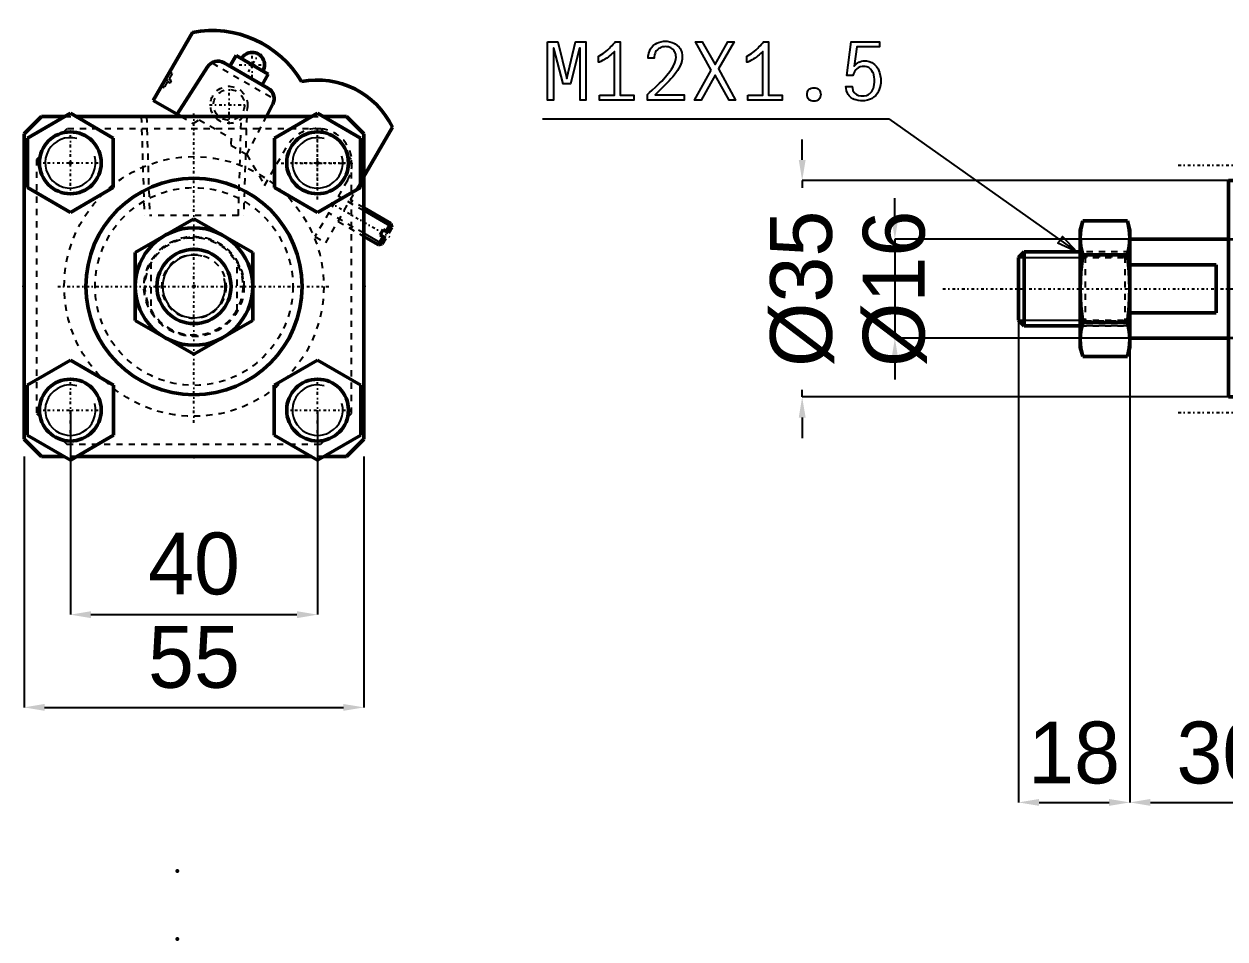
# Model space of a CAD drawing. Header units: millimetres. Extents: x -30 to 555, y -529 to 101.
# Drawn here: x -27.5 to 166.8, y -105.5 to 42.5 of the extents above; entities that cross this region are included whole.
import ezdxf

# ---------------------------------------------------------------- set-up
doc = ezdxf.new("R2010")
doc.units = ezdxf.units.MM
doc.linetypes.add('Center', pattern=[1.5, 0.45, -0.5, 0.05, -0.5])
doc.linetypes.add('Dashed', pattern=[2, 1, -1])
for name, color, linetype, lineweight in [('2d ConnectionPoints', 7, 'Continuous', 50), ('AM_0', 7, 'Continuous', 50), ('AM_5', 3, 'Continuous', 25), ('AM_7', 7, 'Center', 25), ('AM_9', 6, 'Dashed', 25)]:
    doc.layers.add(name, color=color, linetype=linetype, lineweight=lineweight)
doc.dimstyles.new('ISO-25', dxfattribs={"dimtxt": 2.5, "dimasz": 2.5, "dimexe": 1.25, "dimexo": 0.625, "dimtad": 1, "dimtxsty": 'Standard', "dimcen": 2.5, "dimadec": 0, "dimazin": 0, "dimtfac": 1, "dimtmove": 0, "dimatfit": 3, "dimfxl": 1, "dimarcsym": 0})

# ---------------------------------------------------------------- blocks, each defined once
blk = doc.blocks.new('1_mghc2JFS_0132_switch_0_in_MGHC2A70SDC32100T110A0_0')
at = {"layer": 'AM_0'}
for p, q in [((-0.26, 41.11), (-6.61, 30.11)), ((6.82, 37.37), (5.82, 35.64)), ((12.02, 34.37), (6.82, 37.37)), ((2.19, 35.53), (-2.71, 27.86)), ((11.96, 32.1), (4.88, 36.18)), ((11.02, 32.64), (12.02, 34.37)), ((-6.61, 30.11), (-2.08, 27.5)), ((11.73, 27.5), (12.73, 29.44)), ((27.5, 17.79), (32.1, 25.76)), ((31.87, 10.21), (27.5, 12.73)), ((31.87, 10.21), (31.12, 8.91)), ((32.02, 9.62), (31.87, 10.21)), ((27.5, 8.11), (29.87, 6.75)), ((30.62, 8.05), (29.87, 6.75)), ((30.62, 9.2), (30.12, 8.33)), ((30.99, 7.83), (30.12, 8.33)), ((30.99, 7.83), (30.45, 6.9)), ((30.62, 9.2), (31.49, 8.7)), ((32.02, 9.62), (31.49, 8.7)), ((29.87, 6.75), (30.45, 6.9))]:
    blk.add_line(p, q, dxfattribs=at)
for centre, radius, start, end in [((2.92, 24.61), 16.8, 30.5234, 100.9016), ((9.42, 35.87), 2, 330, 150), ((3.88, 34.45), 2, 60, 147.3974), ((19.98, 19.96), 13.44, 25.5646, 101.0894), ((10.96, 30.36), 2, 332.6026, 60)]:
    blk.add_arc(centre, radius, start, end, dxfattribs=at)
at = {"layer": 'AM_5', "linetype": 'Dashed'}
for p, q in [((27.5, 12.23), (23.36, 14.62)), ((27.5, 8.61), (21.79, 11.9))]:
    blk.add_line(p, q, dxfattribs=at)
at = {"layer": 'AM_5'}
for p, q in [((32.02, 9.62), (27.5, 12.23)), ((30.45, 6.9), (27.5, 8.61))]:
    blk.add_line(p, q, dxfattribs=at)
at = {"layer": 'AM_7'}
for p, q in [((10.52, 37.78), (8.32, 33.97)), ((9.42, 33.77), (9.42, 37.97)), ((7.32, 35.87), (11.52, 35.87)), ((-4.63, 33.59), (-4.15, 33.32)), ((5.67, 26.23), (5.67, 32.53)), ((2.52, 29.38), (8.82, 29.38)), ((19.98, 14.08), (19.98, 25.84)), ((14.1, 19.96), (25.86, 19.96)), ((22.14, 13.51), (31.67, 8.01))]:
    blk.add_line(p, q, dxfattribs=at)
at = {"layer": 'AM_9'}
for p, q in [((2.93, 36.15), (12.91, 30.39)), ((4.83, 36.1), (11.91, 32.01)), ((-4.28, 33.15), (-4.83, 32.2)), ((-3.84, 32.9), (-4.28, 33.15)), ((-3.53, 34.45), (-4.08, 33.5)), ((-3.64, 33.25), (-4.08, 33.5)), ((-3.53, 34.45), (-3.96, 34.7)), ((-3.84, 32.9), (-3.64, 33.25)), ((-5.26, 32.45), (-4.83, 32.2)), ((-2.08, 27.5), (-0.11, 26.36)), ((8.55, 21.36), (11.73, 27.5)), ((-0.11, 26.36), (0.82, 26.98)), ((0.82, 26.98), (6.02, 23.98)), ((6.02, 23.98), (5.95, 22.86)), ((5.95, 22.86), (8.55, 21.36)), ((11.43, 16.36), (15.13, 22.76)), ((8.55, 21.36), (11.43, 16.36)), ((21.31, 7.07), (27.5, 17.79)), ((24.82, 17.16), (19.58, 8.07)), ((27.5, 12.73), (25.31, 14)), ((23.31, 10.53), (27.5, 8.11)), ((19.58, 8.07), (21.31, 7.07))]:
    blk.add_line(p, q, dxfattribs=at)
for radius in [3, 2.5]:
    blk.add_circle((5.67, 29.38), radius, dxfattribs=at)
for centre, radius, start, end in [((3.83, 34.37), 2, 60, 116.633), ((10.91, 30.28), 2, 3.367, 60), ((19.98, 19.96), 5.6, 330, 150)]:
    blk.add_arc(centre, radius, start, end, dxfattribs=at)
blk = doc.blocks.new('2_HC_NUTM12X1_5_0_in_MGHC2A70SDC32100T110A0_0')
at = {"layer": 'AM_0'}
for p, q in [((-9.5, 5.48), (0, 10.97)), ((0, 10.97), (9.5, 5.48)), ((-9.5, -5.48), (-9.5, 5.48)), ((9.5, 5.48), (9.5, -5.48)), ((0, -10.97), (-9.5, -5.48)), ((9.5, -5.48), (0, -10.97))]:
    blk.add_line(p, q, dxfattribs=at)
blk.add_circle((0, 0), 9.5, dxfattribs=at)
at = {"layer": 'AM_9'}
blk.add_circle((0, 0), 5.19, dxfattribs=at)
blk = doc.blocks.new('3_A__SD__C_32_100_ROD_070_0_in_MGHC2A70SDC32100T110A0_0')
at = {"layer": 'AM_0'}
blk.add_circle((0, 0), 6, dxfattribs=at)
at = {"layer": 'AM_5'}
blk.add_arc((0, 0), 5.08, 75, 15, dxfattribs=at)
at = {"layer": 'AM_9'}
for p, q in [((-7, 3.87), (-7, -3.87)), ((7, -3.87), (7, 3.87))]:
    blk.add_line(p, q, dxfattribs=at)
blk.add_circle((0, 0), 8, dxfattribs=at)
blk = doc.blocks.new('4_A__SD_C_32_100_0__BODY__A70_0_in_MGHC2A70SDC32100T110A0_0')
at = {"layer": 'AM_0'}
for p, q in [((-24.67, 27.5), (-27.5, 24.67)), ((-20, 28.03), (-26.95, 24.01)), ((-20.91, 27.5), (-24.67, 27.5)), ((-13.05, 24.01), (-20, 28.03)), ((19.09, 27.5), (-19.09, 27.5)), ((20, 28.03), (13.05, 24.01)), ((26.95, 24.01), (20, 28.03)), ((24.67, 27.5), (20.91, 27.5)), ((27.5, 24.67), (24.67, 27.5)), ((-27.5, 24.67), (-27.5, -24.67)), ((-26.95, 24.01), (-26.95, 15.99)), ((-13.05, 15.99), (-13.05, 24.01)), ((13.05, 24.01), (13.05, 15.99)), ((26.95, 15.99), (26.95, 24.01)), ((27.5, -24.67), (27.5, 24.67)), ((-26.95, 15.99), (-20, 11.97)), ((-20, 11.97), (-13.05, 15.99)), ((13.05, 15.99), (20, 11.97)), ((20, 11.97), (26.95, 15.99)), ((-20, -11.92), (-27, -15.96)), ((-13, -15.96), (-20, -11.92)), ((20, -11.92), (13, -15.96)), ((27, -15.96), (20, -11.92)), ((-27, -15.96), (-27, -24.04)), ((-13, -24.04), (-13, -15.96)), ((13, -15.96), (13, -24.04)), ((27, -24.04), (27, -15.96)), ((-27.5, -24.67), (-24.67, -27.5)), ((-27, -24.04), (-20, -28.08)), ((-20, -28.08), (-13, -24.04)), ((13, -24.04), (20, -28.08)), ((20, -28.08), (27, -24.04)), ((24.67, -27.5), (27.5, -24.67)), ((-24.67, -27.5), (-21.01, -27.5)), ((-18.99, -27.5), (18.99, -27.5)), ((21.01, -27.5), (24.67, -27.5))]:
    blk.add_line(p, q, dxfattribs=at)
for centre, radius in [((-20, 20), 5), ((20, 20), 5), ((0, 0), 17.5), ((-20, -20), 5), ((20, -20), 5)]:
    blk.add_circle(centre, radius, dxfattribs=at)
at = {"layer": 'AM_5', "linetype": 'Dashed'}
for p, q in [((-8.53, 27.5), (-8.03, 11.5)), ((8.53, 27.5), (8.03, 11.5))]:
    blk.add_line(p, q, dxfattribs=at)
at = {"layer": 'AM_5'}
for centre in [(-20, 20), (20, 20), (-20, -20), (20, -20)]:
    blk.add_arc(centre, 4.08, 75, 15, dxfattribs=at)
at = {"layer": 'AM_7'}
for p, q in [((0, -22.05), (0, 28.3)), ((-20, 14.75), (-20, 25.25)), ((20, 14.75), (20, 25.25)), ((-25.25, 20), (-14.75, 20)), ((14.75, 20), (25.25, 20)), ((-22.05, 0), (22.05, 0)), ((-20, -25.25), (-20, -14.75)), ((20, -25.25), (20, -14.75)), ((-25.25, -20), (-14.75, -20)), ((14.75, -20), (25.25, -20))]:
    blk.add_line(p, q, dxfattribs=at)
at = {"layer": 'AM_9'}
for p, q in [((-20.91, 27.5), (-19.09, 27.5)), ((-7.67, 27.5), (-7.18, 11.5)), ((7.18, 11.5), (7.67, 27.5)), ((19.09, 27.5), (20.91, 27.5)), ((-20.55, 25.5), (-21.2, 24.86)), ((20.55, 25.5), (-20.55, 25.5)), ((21.2, 24.86), (20.55, 25.5)), ((-24.86, 21.2), (-25.5, 20.55)), ((-25.5, 20.55), (-25.5, -20.55)), ((25.5, 20.55), (24.86, 21.2)), ((25.5, -20.55), (25.5, 20.55)), ((7.18, 11.5), (-7.18, 11.5)), ((-25.5, -20.55), (-24.86, -21.2)), ((24.86, -21.2), (25.5, -20.55)), ((-21.2, -24.86), (-20.55, -25.5)), ((20.55, -25.5), (21.2, -24.86)), ((-20.55, -25.5), (20.55, -25.5)), ((-18.99, -27.5), (-21.01, -27.5)), ((21.01, -27.5), (18.99, -27.5))]:
    blk.add_line(p, q, dxfattribs=at)
for radius in [21, 16, 8.1, 7.9]:
    blk.add_circle((0, 0), radius, dxfattribs=at)
blk = doc.blocks.new('*D5')
at = {"layer": 'AM_5', "color": 0, "lineweight": -2}
for p, q in [((-20, -20), (-20, -53.08)), ((20, -20), (20, -53.08)), ((-16.67, -53.08), (16.67, -53.08))]:
    blk.add_line(p, q, dxfattribs=at)
at = {"layer": 'AM_5', "color": 0}
for points in [[(-16.67, -52.53), (-16.67, -53.64), (-20, -53.08)], [(16.67, -53.64), (16.67, -52.53), (20, -53.08)]]:
    blk.add_solid(points, dxfattribs=at)
at = {"layer": 'Defpoints', "color": 0}
for p in [(-20, -20), (20, -20), (20, -53.08)]:
    blk.add_point(p, dxfattribs=at)
at = {"layer": 'AM_5', "color": 0, "insert": (0, -44.87), "char_height": 10, "attachment_point": 5}
blk.add_mtext('40', dxfattribs=at)
blk = doc.blocks.new('*D6')
at = {"layer": 'AM_5', "color": 0, "lineweight": -2}
for p, q in [((-20, -20), (-20, -53.08)), ((20, -20), (20, -53.08)), ((-16.67, -53.08), (16.67, -53.08))]:
    blk.add_line(p, q, dxfattribs=at)
at = {"layer": 'AM_5', "color": 0}
for points in [[(-16.67, -52.53), (-16.67, -53.64), (-20, -53.08)], [(16.67, -53.64), (16.67, -52.53), (20, -53.08)]]:
    blk.add_solid(points, dxfattribs=at)
at = {"layer": 'Defpoints', "color": 0}
for p in [(-20, -20), (20, -20), (20, -53.08)]:
    blk.add_point(p, dxfattribs=at)
at = {"layer": 'AM_5', "color": 0, "insert": (0, -44.87), "char_height": 10, "attachment_point": 5}
blk.add_mtext('40', dxfattribs=at)
blk = doc.blocks.new('*D7')
at = {"layer": 'AM_5', "color": 0, "lineweight": -2}
for p, q in [((-27.5, -27.5), (-27.5, -68.08)), ((27.5, -27.5), (27.5, -68.08)), ((-24.17, -68.08), (24.17, -68.08))]:
    blk.add_line(p, q, dxfattribs=at)
at = {"layer": 'AM_5', "color": 0}
for points in [[(-24.17, -67.53), (-24.17, -68.64), (-27.5, -68.08)], [(24.17, -68.64), (24.17, -67.53), (27.5, -68.08)]]:
    blk.add_solid(points, dxfattribs=at)
at = {"layer": 'Defpoints', "color": 0}
for p in [(-27.5, -27.5), (27.5, -27.5), (27.5, -68.08)]:
    blk.add_point(p, dxfattribs=at)
at = {"layer": 'AM_5', "color": 0, "insert": (0, -59.98), "char_height": 10, "attachment_point": 5}
blk.add_mtext('55', dxfattribs=at)
blk = doc.blocks.new('2_HC_NUTM12X1_5_0_in_MGHC2A70SDC32100T110A0_2')
at = {"layer": 'AM_0'}
for p, q in [((-48.61, 10.97), (-49, 9.5)), ((-48.61, 10.97), (-41.39, 10.97)), ((-41, 9.5), (-41.39, 10.97)), ((-49, 9.5), (-49, -9.5)), ((-41, 9.5), (-41, -9.5)), ((-48.61, 5.48), (-41.39, 5.48)), ((-48.61, -5.48), (-41.39, -5.48)), ((-49, -9.5), (-48.61, -10.97)), ((-41.39, -10.97), (-41, -9.5)), ((-48.61, -10.97), (-41.39, -10.97))]:
    blk.add_line(p, q, dxfattribs=at)
for points in [[(-48.61, 10.97), (-48.9, 9.6), (-49, 8.23)], [(-41, 8.23), (-41.1, 9.6), (-41.39, 10.97)], [(-49, 8.23), (-48.9, 6.86), (-48.61, 5.48)], [(-41.39, 5.48), (-41.1, 6.85), (-41, 8.23)], [(-48.61, 5.48), (-48.9, 2.75), (-49, 0)], [(-41, 0), (-41.11, 2.82), (-41.39, 5.48)], [(-49, 0), (-48.89, -2.82), (-48.61, -5.48)], [(-41.39, -5.48), (-41.1, -2.75), (-41, 0)], [(-48.61, -5.48), (-48.9, -6.85), (-49, -8.23)], [(-41, -8.23), (-41.1, -6.86), (-41.39, -5.48)], [(-49, -8.23), (-48.9, -9.6), (-48.61, -10.97)], [(-41.39, -10.97), (-41.1, -9.6), (-41, -8.23)]]:
    blk.add_lwpolyline(points, dxfattribs=at)
at = {"layer": 'AM_5', "linetype": 'Dashed'}
for p, q in [((-41, 6), (-49, 6)), ((-41, -6), (-49, -6))]:
    blk.add_line(p, q, dxfattribs=at)
at = {"layer": 'AM_9'}
for p, q in [((-48.19, 5.19), (-49, 6)), ((-41, 6), (-41.81, 5.19)), ((-41.81, 5.19), (-48.19, 5.19)), ((-48.19, 5.19), (-48.19, -5.19)), ((-41.81, 5.19), (-41.81, -5.19)), ((-49, -6), (-48.19, -5.19)), ((-48.19, -5.19), (-41.81, -5.19)), ((-41.81, -5.19), (-41, -6))]:
    blk.add_line(p, q, dxfattribs=at)
blk = doc.blocks.new('3_A__SD__C_32_100_ROD_070_0_in_MGHC2A70SDC32100T110A0_2')
at = {"layer": 'AM_0'}
for p, q in [((-25, 8), (-41, 8)), ((-58.08, 6), (-59, 5.08)), ((-49, 6), (-58.08, 6)), ((-58.08, 6), (-58.08, -6)), ((-59, 5.08), (-59, -5.08)), ((-27, 3.87), (-41, 3.87)), ((-27, -3.87), (-27, 3.87)), ((-27, -3.87), (-41, -3.87)), ((-59, -5.08), (-58.08, -6)), ((-58.08, -6), (-49, -6)), ((-41, -8), (-25, -8))]:
    blk.add_line(p, q, dxfattribs=at)
at = {"layer": 'AM_5', "linetype": 'Dashed'}
for p, q in [((-41, 6), (-41, 5.08)), ((-49, 5.08), (-41, 5.08)), ((-49, -5.08), (-41, -5.08)), ((-41, -6), (-41, -5.08))]:
    blk.add_line(p, q, dxfattribs=at)
at = {"layer": 'AM_5'}
for p, q in [((-59, 5.08), (-49, 5.08)), ((-59, -5.08), (-49, -5.08))]:
    blk.add_line(p, q, dxfattribs=at)
at = {"layer": 'AM_7'}
blk.add_line((-71.25, 0), (198.25, 0), dxfattribs=at)
at = {"layer": 'AM_9'}
for p, q in [((186, 16), (136, 16)), ((136, 16), (136, -16)), ((136, 8), (-25, 8)), ((-41, 6), (-49, 6)), ((-49, -6), (-41, -6)), ((-25, -8), (136, -8)), ((136, -16), (186, -16))]:
    blk.add_line(p, q, dxfattribs=at)
blk = doc.blocks.new('4_A__SD_C_32_100_0__BODY__A70_0_in_MGHC2A70SDC32100T110A0_2')
at = {"layer": 'AM_0'}
for p, q in [((-19, 28.03), (-11, 28.03)), ((-19, 11.97), (-19, 28.03)), ((-11, -28.08), (-11, 28.03)), ((0, 27.5), (-11, 27.5)), ((0, 27.5), (0, -27.5)), ((36, 27.5), (0.5, 27.5)), ((0.5, 27.5), (0.5, -27.5)), ((36, -27.5), (36, 27.5)), ((212, 27.5), (186, 27.5)), ((186, -27.5), (186, 27.5)), ((220, 28.03), (212, 28.03)), ((212, -28.08), (212, 28.03)), ((220, 11.97), (220, 28.03)), ((0.5, 25.5), (0, 25.5)), ((-20.08, 25), (-21, 24.08)), ((-21, 24.08), (-21, 15.92)), ((-19, 25), (-20.08, 25)), ((-20.08, 25), (-20.08, 15)), ((-19, 24.01), (-11, 24.01)), ((0, 24.67), (-11, 24.67)), ((0, 24.86), (0.5, 24.86)), ((36, 24.67), (0.5, 24.67)), ((44, 25), (36, 25)), ((186, 25), (56, 25)), ((212, 24.67), (186, 24.67)), ((220, 24.01), (212, 24.01)), ((221.08, 25), (220, 25)), ((222, 24.08), (221.08, 25)), ((221.08, 25), (221.08, 15)), ((222, 24.08), (222, 15.92)), ((0.5, 21.2), (0, 21.2)), ((0.5, 20.55), (0, 20.55)), ((-25, -17.5), (-25, 17.5)), ((-21, 17.5), (-25, 17.5)), ((-21, 15.92), (-20.08, 15)), ((-19, 15.99), (-11, 15.99)), ((220, 15.99), (212, 15.99)), ((221.08, 15), (222, 15.92)), ((-20.08, 15), (-19, 15)), ((36, 15), (44, 15)), ((56, 15), (186, 15)), ((220, 15), (221.08, 15)), ((-19, 11.97), (-11, 11.97)), ((220, 11.97), (212, 11.97)), ((-19, -11.92), (-11, -11.92)), ((-19, -28.08), (-19, -11.92)), ((220, -11.92), (212, -11.92)), ((220, -28.08), (220, -11.92)), ((-20.08, -15), (-21, -15.92)), ((-19, -15), (-20.08, -15)), ((-20.08, -15), (-20.08, -25)), ((186, -15), (36, -15)), ((221.08, -15), (220, -15)), ((222, -15.92), (221.08, -15)), ((221.08, -15), (221.08, -25)), ((-21, -15.92), (-21, -24.08)), ((-19, -15.96), (-11, -15.96)), ((220, -15.96), (212, -15.96)), ((222, -15.92), (222, -24.08)), ((-25, -17.5), (-21, -17.5)), ((0.5, -20.55), (0, -20.55)), ((0, -21.2), (0.5, -21.2)), ((-21, -24.08), (-20.08, -25)), ((-20.08, -25), (-19, -25)), ((-19, -24.04), (-11, -24.04)), ((0, -24.67), (-11, -24.67)), ((0.5, -24.86), (0, -24.86)), ((36, -24.67), (0.5, -24.67)), ((36, -25), (186, -25)), ((212, -24.67), (186, -24.67)), ((220, -24.04), (212, -24.04)), ((220, -25), (221.08, -25)), ((221.08, -25), (222, -24.08)), ((0.5, -25.5), (0, -25.5)), ((-19, -28.08), (-11, -28.08)), ((0, -27.5), (-11, -27.5)), ((36, -27.5), (0.5, -27.5)), ((212, -27.5), (186, -27.5)), ((220, -28.08), (212, -28.08))]:
    blk.add_line(p, q, dxfattribs=at)
at = {"layer": 'AM_5', "linetype": 'Dashed'}
for p, q in [((14.47, 27.5), (14.97, 11.5)), ((31.53, 27.5), (31.03, 11.5)), ((190.47, 27.5), (190.97, 11.5)), ((207.53, 27.5), (207.03, 11.5))]:
    blk.add_line(p, q, dxfattribs=at)
at = {"layer": 'AM_5'}
for p, q in [((-21, 24.08), (0.5, 24.08)), ((0.5, 25), (0.5, 24.08)), ((0.5, 25), (0.5, 15)), ((200.5, 25), (200.5, 24.08)), ((200.5, 25), (200.5, 15)), ((222, 24.08), (200.5, 24.08)), ((-21, 15.92), (0.5, 15.92)), ((0.5, 15), (0.5, 15.92)), ((222, 15.92), (200.5, 15.92)), ((200.5, 15), (200.5, 15.92)), ((0.5, -15), (0.5, -15.92)), ((0.5, -15), (0.5, -25)), ((200.5, -15), (200.5, -15.92)), ((200.5, -15), (200.5, -25)), ((-21, -15.92), (0.5, -15.92)), ((222, -15.92), (200.5, -15.92)), ((-21, -24.08), (0.5, -24.08)), ((0.5, -25), (0.5, -24.08)), ((222, -24.08), (200.5, -24.08)), ((200.5, -25), (200.5, -24.08))]:
    blk.add_line(p, q, dxfattribs=at)
at = {"layer": 'AM_7'}
for p, q in [((23, 28.3), (23, 10.7)), ((199, 28.3), (199, 10.7)), ((-33.15, 20), (234.15, 20)), ((-33.15, -20), (234.15, -20))]:
    blk.add_line(p, q, dxfattribs=at)
at = {"layer": 'AM_9'}
for p, q in [((15.33, 27.5), (15.82, 11.5)), ((30.18, 11.5), (30.67, 27.5)), ((191.33, 27.5), (191.82, 11.5)), ((206.18, 11.5), (206.67, 27.5)), ((56, 25), (44, 25)), ((186, 21), (36, 21)), ((-11, 17.5), (-21, 17.5)), ((186, 16), (36, 16)), ((44, 15), (56, 15)), ((30.18, 11.5), (15.82, 11.5)), ((206.18, 11.5), (191.82, 11.5)), ((0, 7.9), (-25, 7.9)), ((36, 8.1), (0, 8.1)), ((-25, -7.9), (0, -7.9)), ((0, -8.1), (36, -8.1)), ((36, -16), (186, -16)), ((-21, -17.5), (-11, -17.5)), ((36, -21), (186, -21))]:
    blk.add_line(p, q, dxfattribs=at)
blk = doc.blocks.new('*D31')
at = {"layer": 'AM_5', "color": 0, "lineweight": -2}
for p, q in [((133.41, -0.37), (133.41, -83.45)), ((151.41, -0.37), (151.41, -83.45)), ((136.75, -83.45), (148.08, -83.45))]:
    blk.add_line(p, q, dxfattribs=at)
at = {"layer": 'AM_5', "color": 0}
for points in [[(136.75, -82.9), (136.75, -84.01), (133.41, -83.45)], [(148.08, -84.01), (148.08, -82.9), (151.41, -83.45)]]:
    blk.add_solid(points, dxfattribs=at)
at = {"layer": 'Defpoints', "color": 0}
for p in [(133.41, -0.37), (151.41, -0.37), (151.41, -83.45)]:
    blk.add_point(p, dxfattribs=at)
at = {"layer": 'AM_5', "color": 0, "insert": (142.41, -75.45), "char_height": 10, "attachment_point": 5}
blk.add_mtext('18', dxfattribs=at)
blk = doc.blocks.new('*D33')
at = {"layer": 'AM_5', "color": 0, "lineweight": -2}
for p, q in [((113.41, 10.97), (113.41, 14.3)), ((151.41, 7.63), (113.41, 7.63)), ((113.41, 7.63), (113.41, -8.37)), ((151.41, -8.37), (113.41, -8.37)), ((113.41, -11.7), (113.41, -15.03))]:
    blk.add_line(p, q, dxfattribs=at)
at = {"layer": 'AM_5', "color": 0}
for points in [[(112.86, 10.97), (113.97, 10.97), (113.41, 7.63)], [(113.97, -11.7), (112.86, -11.7), (113.41, -8.37)]]:
    blk.add_solid(points, dxfattribs=at)
at = {"layer": 'Defpoints', "color": 0}
for p in [(151.41, 7.63), (113.41, -8.37), (151.41, -8.37)]:
    blk.add_point(p, dxfattribs=at)
at = {"layer": 'AM_5', "color": 0, "insert": (113.41, -0.37), "char_height": 10, "attachment_point": 5, "rotation": 90}
blk.add_mtext('Ø16', dxfattribs=at)
blk = doc.blocks.new('*D37')
at = {"layer": 'AM_5', "color": 0, "lineweight": -2}
for p, q in [((98.41, 20.47), (98.41, 23.8)), ((192.41, 17.13), (98.41, 17.13)), ((98.41, 17.13), (98.41, 15.97)), ((98.41, -17.87), (98.41, -16.7)), ((192.41, -17.87), (98.41, -17.87)), ((98.41, -21.2), (98.41, -24.53))]:
    blk.add_line(p, q, dxfattribs=at)
at = {"layer": 'AM_5', "color": 0}
for points in [[(97.86, 20.47), (98.97, 20.47), (98.41, 17.13)], [(98.97, -21.2), (97.86, -21.2), (98.41, -17.87)]]:
    blk.add_solid(points, dxfattribs=at)
at = {"layer": 'Defpoints', "color": 0}
for p in [(192.41, 17.13), (98.41, -17.87), (192.41, -17.87)]:
    blk.add_point(p, dxfattribs=at)
at = {"layer": 'AM_5', "color": 0, "insert": (98.41, -0.37), "char_height": 10, "attachment_point": 5, "rotation": 90}
blk.add_mtext('Ø35', dxfattribs=at)
blk = doc.blocks.new('*D40')
at = {"layer": 'AM_5', "color": 0, "lineweight": -2}
for p, q in [((151.41, -0.37), (151.41, -83.45)), ((181.41, -0.37), (181.41, -83.45)), ((154.75, -83.45), (178.08, -83.45))]:
    blk.add_line(p, q, dxfattribs=at)
at = {"layer": 'AM_5', "color": 0}
for points in [[(154.75, -82.9), (154.75, -84.01), (151.41, -83.45)], [(178.08, -84.01), (178.08, -82.9), (181.41, -83.45)]]:
    blk.add_solid(points, dxfattribs=at)
at = {"layer": 'Defpoints', "color": 0}
for p in [(151.41, -0.37), (181.41, -0.37), (181.41, -83.45)]:
    blk.add_point(p, dxfattribs=at)
at = {"layer": 'AM_5', "color": 0, "insert": (166.41, -75.45), "char_height": 10, "attachment_point": 5}
blk.add_mtext('30', dxfattribs=at)

msp = doc.modelspace()

# ---------------------------------------------------------------- linework, layer by layer
at = {"layer": '2d ConnectionPoints'}
for p in [(-20, 20), (20, 20), (-27.5, 0), (-27.5, 0), (0, 0), (0, 0), (0, 0), (0, 0), (0, 0), (0, 0), (0, 0), (0, 0), (0, 0), (0, 0), (0, 0), (0, 0), (0, 0), (27.5, 0), (27.5, 0), (133.415, -0.368), (151.415, -0.368), (151.415, -0.368), (0, -27.5), (0, -27.5), (-2.685, -94.54), (-2.685, -105.54)]:
    msp.add_point(p, dxfattribs=at)
at = {"layer": 'AM_5'}
for p, q in [((56.415, 27.132), (112.415, 27.132)), ((112.415, 27.132), (142.875, 5.632))]:
    msp.add_line(p, q, dxfattribs=at)
for points in [[(57.201, 39.557), (58.878, 39.557), (60.308, 33.668), (61.725, 39.557), (63.428, 39.557), (63.428, 30.132), (62.466, 30.132), (62.466, 38.569), (62.401, 38.537), (60.906, 32.797), (59.723, 32.797), (58.209, 38.537), (58.163, 38.563), (58.163, 30.132), (57.201, 30.132), (57.201, 39.557)], [(65.63, 30.964), (68.022, 30.964), (68.022, 37.997), (68.022, 37.997), (67.893, 37.868), (67.676, 37.666), (67.676, 37.666), (67.429, 37.454), (67.249, 37.308), (67.249, 37.308), (67.061, 37.163), (66.777, 36.957), (66.777, 36.957), (66.491, 36.765), (66.3, 36.645), (66.3, 36.645), (66.113, 36.536), (65.853, 36.405), (65.853, 36.405), (65.617, 36.31), (65.474, 36.268), (65.474, 37.256), (65.474, 37.256), (65.652, 37.34), (65.932, 37.501), (65.932, 37.501), (66.227, 37.701), (66.433, 37.857), (66.433, 37.857), (66.64, 38.025), (66.941, 38.284), (66.941, 38.284), (67.231, 38.553), (67.418, 38.738), (67.418, 38.738), (67.595, 38.921), (67.832, 39.177), (67.832, 39.177), (68.035, 39.412), (68.152, 39.557), (68.984, 39.557), (68.984, 30.964), (71.155, 30.964), (71.155, 30.132), (65.63, 30.132), (65.63, 30.964)], [(73.708, 31.354), (73.708, 31.354), (74.136, 31.745), (74.746, 32.317), (74.746, 32.317), (75.318, 32.87), (75.678, 33.229), (75.678, 33.229), (76.022, 33.591), (76.516, 34.16), (76.516, 34.16), (76.982, 34.759), (77.277, 35.176), (77.277, 35.176), (77.536, 35.592), (77.818, 36.184), (77.818, 36.184), (77.969, 36.738), (77.998, 37.087), (77.998, 37.087), (77.989, 37.283), (77.943, 37.56), (77.943, 37.56), (77.857, 37.817), (77.777, 37.978), (77.777, 37.978), (77.682, 38.127), (77.515, 38.324), (77.515, 38.324), (77.317, 38.489), (77.169, 38.582), (77.169, 38.582), (77.011, 38.659), (76.759, 38.743), (76.759, 38.743), (76.49, 38.788), (76.302, 38.797), (76.302, 38.797), (76.093, 38.788), (75.798, 38.741), (75.798, 38.741), (75.524, 38.655), (75.353, 38.576), (75.353, 38.576), (75.193, 38.479), (74.982, 38.305), (74.982, 38.305), (74.803, 38.095), (74.703, 37.935), (74.703, 37.935), (74.618, 37.761), (74.527, 37.478), (74.527, 37.478), (74.478, 37.167), (74.469, 36.944), (73.494, 36.944), (73.494, 36.944), (73.509, 37.278), (73.588, 37.742), (73.588, 37.742), (73.735, 38.163), (73.871, 38.42), (73.871, 38.42), (74.032, 38.655), (74.313, 38.962), (74.313, 38.962), (74.642, 39.216), (74.888, 39.356), (74.888, 39.356), (75.149, 39.47), (75.561, 39.594), (75.561, 39.594), (75.998, 39.661), (76.302, 39.674), (76.302, 39.674), (76.586, 39.662), (76.999, 39.599), (76.999, 39.599), (77.394, 39.483), (77.647, 39.375), (77.647, 39.375), (77.887, 39.244), (78.209, 39.006), (78.209, 39.006), (78.485, 38.718), (78.645, 38.498), (78.645, 38.498), (78.779, 38.258), (78.925, 37.867), (78.925, 37.867), (79.004, 37.439), (79.019, 37.133), (79.019, 37.133), (78.997, 36.786), (78.88, 36.253), (78.88, 36.253), (78.665, 35.706), (78.466, 35.332), (78.466, 35.332), (78.238, 34.96), (77.867, 34.423), (77.867, 34.423), (77.464, 33.909), (77.176, 33.58), (77.176, 33.58), (76.866, 33.246), (76.346, 32.704), (76.346, 32.704), (75.76, 32.113), (75.333, 31.692), (74.644, 31.016), (79.298, 31.01), (79.298, 30.132), (73.364, 30.132), (73.364, 31.042), (73.708, 31.354)], [(83.704, 35.007), (81.162, 39.557), (82.241, 39.557), (84.328, 35.885), (86.375, 39.557), (87.415, 39.557), (84.874, 35.183), (87.623, 30.132), (86.583, 30.132), (84.315, 34.188), (82.072, 30.132), (81.006, 30.132), (83.704, 35.007)], [(89.63, 30.964), (92.022, 30.964), (92.022, 37.997), (92.022, 37.997), (91.893, 37.868), (91.676, 37.666), (91.676, 37.666), (91.429, 37.454), (91.249, 37.308), (91.249, 37.308), (91.061, 37.163), (90.777, 36.957), (90.777, 36.957), (90.491, 36.765), (90.3, 36.645), (90.3, 36.645), (90.113, 36.536), (89.853, 36.405), (89.853, 36.405), (89.617, 36.31), (89.474, 36.268), (89.474, 37.256), (89.474, 37.256), (89.652, 37.34), (89.932, 37.501), (89.932, 37.501), (90.227, 37.701), (90.433, 37.857), (90.433, 37.857), (90.64, 38.025), (90.941, 38.284), (90.941, 38.284), (91.231, 38.553), (91.418, 38.738), (91.418, 38.738), (91.595, 38.921), (91.832, 39.177), (91.832, 39.177), (92.035, 39.412), (92.152, 39.557), (92.984, 39.557), (92.984, 30.964), (95.155, 30.964), (95.155, 30.132), (89.63, 30.132), (89.63, 30.964)], [(108.178, 30.015), (108.178, 30.015), (107.885, 30.025), (107.466, 30.078), (107.466, 30.078), (107.074, 30.175), (106.826, 30.265), (106.826, 30.265), (106.594, 30.376), (106.283, 30.585), (106.283, 30.585), (106.015, 30.842), (105.861, 31.042), (105.861, 31.042), (105.731, 31.264), (105.59, 31.637), (105.59, 31.637), (105.515, 32.059), (105.5, 32.368), (106.514, 32.368), (106.514, 32.368), (106.533, 32.076), (106.632, 31.695), (106.632, 31.695), (106.816, 31.382), (106.985, 31.211), (106.985, 31.211), (107.185, 31.071), (107.529, 30.919), (107.529, 30.919), (107.924, 30.837), (108.217, 30.821), (108.217, 30.821), (108.468, 30.835), (108.812, 30.907), (108.812, 30.907), (109.116, 31.042), (109.296, 31.166), (109.296, 31.166), (109.459, 31.312), (109.668, 31.564), (109.668, 31.564), (109.837, 31.854), (109.927, 32.069), (109.927, 32.069), (109.999, 32.297), (110.078, 32.654), (110.078, 32.654), (110.12, 33.03), (110.128, 33.291), (110.128, 33.291), (110.12, 33.53), (110.079, 33.877), (110.079, 33.877), (110.003, 34.21), (109.933, 34.425), (109.933, 34.425), (109.847, 34.629), (109.688, 34.904), (109.688, 34.904), (109.492, 35.142), (109.342, 35.28), (109.342, 35.28), (109.175, 35.397), (108.898, 35.524), (108.898, 35.524), (108.587, 35.592), (108.36, 35.605), (108.36, 35.605), (108.119, 35.589), (107.778, 35.506), (107.778, 35.506), (107.464, 35.351), (107.268, 35.209), (107.268, 35.209), (107.091, 35.038), (106.872, 34.739), (106.872, 34.739), (106.709, 34.387), (106.631, 34.123), (105.643, 34.123), (106.319, 39.583), (110.908, 39.583), (110.908, 38.738), (107.242, 38.738), (106.826, 35.612), (106.826, 35.612), (106.964, 35.78), (107.179, 35.999), (107.179, 35.999), (107.404, 36.179), (107.561, 36.278), (107.561, 36.278), (107.725, 36.359), (107.991, 36.446), (107.991, 36.446), (108.282, 36.493), (108.49, 36.502), (108.49, 36.502), (108.809, 36.485), (109.254, 36.395), (109.254, 36.395), (109.659, 36.227), (109.907, 36.073), (109.907, 36.073), (110.135, 35.889), (110.434, 35.567), (110.434, 35.567), (110.681, 35.189), (110.817, 34.906), (110.817, 34.906), (110.929, 34.605), (111.051, 34.127), (111.051, 34.127), (111.117, 33.62), (111.129, 33.265), (111.129, 33.265), (111.114, 32.892), (111.036, 32.364), (111.036, 32.364), (110.892, 31.876), (110.759, 31.572), (110.759, 31.572), (110.598, 31.29), (110.313, 30.916), (110.313, 30.916), (109.974, 30.601), (109.719, 30.425), (109.719, 30.425), (109.443, 30.277), (108.999, 30.117), (108.999, 30.117), (108.518, 30.031), (108.178, 30.015)], [(100.308, 29.95), (100.308, 29.95), (100.118, 29.962), (99.863, 30.026), (99.863, 30.026), (99.643, 30.143), (99.515, 30.252), (99.515, 30.252), (99.407, 30.381), (99.291, 30.604), (99.291, 30.604), (99.228, 30.863), (99.216, 31.055), (99.216, 31.055), (99.228, 31.247), (99.291, 31.506), (99.291, 31.506), (99.407, 31.729), (99.515, 31.858), (99.515, 31.858), (99.643, 31.967), (99.863, 32.084), (99.863, 32.084), (100.118, 32.148), (100.308, 32.16), (100.308, 32.16), (100.5, 32.148), (100.759, 32.084), (100.759, 32.084), (100.982, 31.967), (101.111, 31.858), (101.111, 31.858), (101.22, 31.729), (101.338, 31.506), (101.338, 31.506), (101.401, 31.247), (101.413, 31.055), (101.413, 31.055), (101.401, 30.865), (101.338, 30.608), (101.338, 30.608), (101.22, 30.385), (101.111, 30.256), (101.111, 30.256), (100.982, 30.146), (100.759, 30.026), (100.759, 30.026), (100.5, 29.962), (100.308, 29.95)], [(142.875, 5.632), (139.767, 7.01), (140.536, 8.099), (142.875, 5.632)]]:
    msp.add_lwpolyline(points, dxfattribs=at)

# ---------------------------------------------------------------- block references
for name, p in [('1_mghc2JFS_0132_switch_0_in_MGHC2A70SDC32100T110A0_0', (0, 0)), ('4_A__SD_C_32_100_0__BODY__A70_0_in_MGHC2A70SDC32100T110A0_0', (0, 0)), ('4_A__SD_C_32_100_0__BODY__A70_0_in_MGHC2A70SDC32100T110A0_2', (192.415, -0.368)), ('3_A__SD__C_32_100_ROD_070_0_in_MGHC2A70SDC32100T110A0_2', (192.415, -0.368)), ('2_HC_NUTM12X1_5_0_in_MGHC2A70SDC32100T110A0_0', (0, 0)), ('2_HC_NUTM12X1_5_0_in_MGHC2A70SDC32100T110A0_2', (192.415, -0.368)), ('3_A__SD__C_32_100_ROD_070_0_in_MGHC2A70SDC32100T110A0_0', (0, 0))]:
    msp.add_blockref(name, p)

# ---------------------------------------------------------------- dimensions: what is measured, and where the dimension line sits
for base, p1, p2, text, picture, middle in [((98.415, -17.868), (192.415, 17.132), (192.415, -17.868), 'Ø35', '*D37', (98.415, -0.368)), ((113.415, -8.368), (151.415, 7.632), (151.415, -8.368), 'Ø16', '*D33', (113.415, -0.368))]:
    dim = msp.add_linear_dim(base=base, p1=p1, p2=p2, angle=90, text=text, dimstyle='ISO-25', override={"dimtxt": 10, "dimasz": 3.333333, "dimexe": 0, "dimexo": 0, "dimgap": 3}, dxfattribs=at)
    dim.commit()
    dim.dimension.update_dxf_attribs({"geometry": picture, "text_midpoint": middle, "dimtype": 160, "text_rotation": 90})
for base, p1, p2, text, picture, middle in [((151.415, -83.451), (133.415, -0.368), (151.415, -0.368), '18', '*D31', (142.415, -83.451)), ((181.415, -83.451), (151.415, -0.368), (181.415, -0.368), '30', '*D40', (166.415, -83.451)), ((20, -53.083), (-20, -20), (20, -20), '40', '*D5', (0, -53.083)), ((20, -53.083), (-20, -20), (20, -20), '40', '*D6', (0, -53.083)), ((27.5, -68.083), (-27.5, -27.5), (27.5, -27.5), '55', '*D7', (0, -68.083))]:
    dim = msp.add_linear_dim(base=base, p1=p1, p2=p2, text=text, dimstyle='ISO-25', override={"dimtxt": 10, "dimasz": 3.333333, "dimexe": 0, "dimexo": 0, "dimgap": 3}, dxfattribs=at)
    dim.commit()
    dim.dimension.update_dxf_attribs({"geometry": picture, "text_midpoint": middle, "dimtype": 160})

doc.saveas('drawing.dxf')
